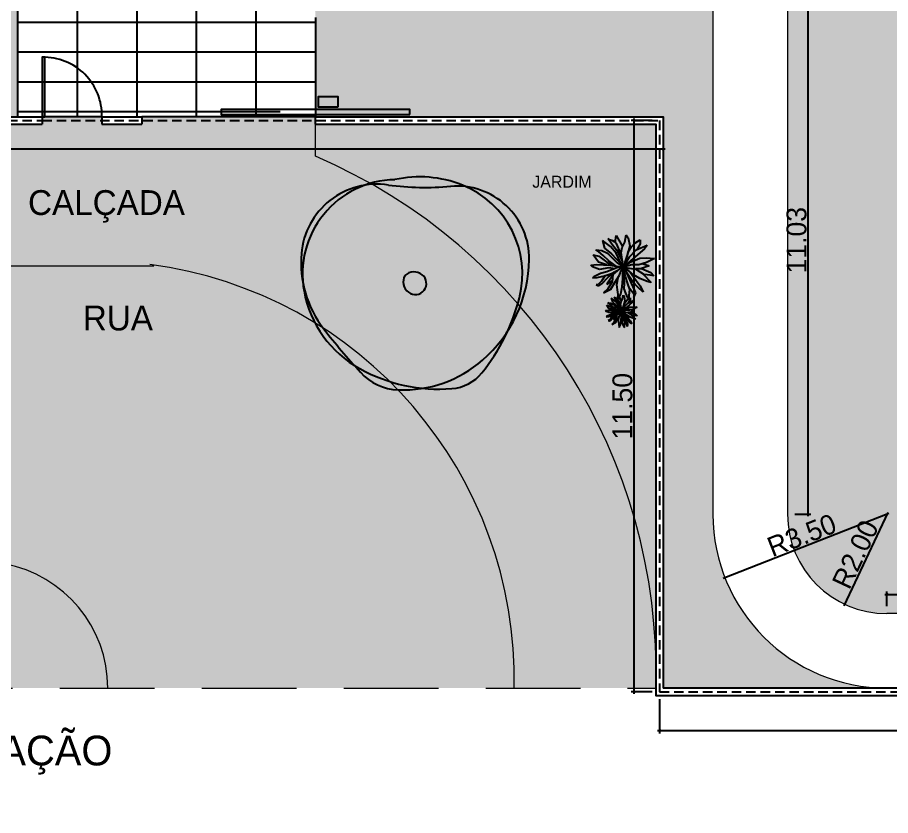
# Model space of a CAD drawing. Header units: feet. Extents: x 1734 to 1931, y 883 to 1088.
# Drawn here: x 1755.44 to 1773.02, y 960.06 to 976.12 of the extents above; entities that cross this region are included whole.
import ezdxf

# ---------------------------------------------------------------- set-up
doc = ezdxf.new("R2010")
doc.units = ezdxf.units.FT
doc.header["$LTSCALE"] = 0.3
doc.header["$MEASUREMENT"] = 0
doc.header["$PDMODE"] = 32
doc.header["$PDSIZE"] = 0.1
doc.linetypes.add('DASHED2', pattern=[0.375, 0.25, -0.125])
doc.linetypes.add('HIDDEN', pattern=[9.525, 6.35, -3.175])
doc.layers.get('0').update_dxf_attribs({"linetype": 'CONTINUOUS'})
doc.layers.get('Defpoints').update_dxf_attribs({"linetype": 'CONTINUOUS'})
for name, color, linetype in [('03', 96, 'CONTINUOUS'), ('1', 1, 'CONTINUOUS'), ('2', 44, 'CONTINUOUS'), ('3', 3, 'CONTINUOUS'), ('Cotas', 1, 'CONTINUOUS'), ('demolição', 140, 'DASHED2'), ('LOTE', 5, 'CONTINUOUS'), ('projecao', 8, 'HIDDEN'), ('Texto', 44, 'CONTINUOUS')]:
    doc.layers.add(name, color=color, linetype=linetype)
doc.styles.add('style1', font='GOTHIC.TTF')
doc.dimstyles.new('ESC-100', dxfattribs={"dimtxt": 0.16, "dimasz": 0.04, "dimexe": 0.06, "dimexo": 0.15, "dimgap": 0.02, "dimtad": 1, "dimzin": 4, "dimdsep": 46, "dimtxsty": 'style1', "dimblk": 'OBLIQUE', "dimcen": 0.01, "dimdle": 0.04, "dimclrd": 14, "dimclre": 14, "dimclrt": 2, "dimazin": 0, "dimtfac": 1, "dimtix": 1, "dimtmove": 2, "dimatfit": 0, "dimldrblk": 'OPEN90', "dimfxl": 1, "dimtolj": 1, "dimtzin": 4, "dimlwd": -1, "dimlwe": -1, "dimarcsym": 0})

# ---------------------------------------------------------------- blocks, each defined once
blk = doc.blocks.new('2D-VEG2')
at = {"layer": '1', "color": 78}
for p, q in [((-0.414, 1.38), (-0.519, 1.424)), ((-0.519, 1.424), (-0.467, 1.142)), ((-0.198, 1.092), (-0.414, 1.38)), ((-0.005, 1.105), (0.047, 1.449)), ((0.047, 1.449), (0.076, 1.524)), ((0.076, 1.524), (0.123, 1.305)), ((0.123, 1.305), (0.147, 0.948)), ((0.351, 1.167), (0.45, 1.349)), ((0.45, 1.349), (0.444, 1.455)), ((0.444, 1.455), (0.515, 1.349)), ((0.515, 1.349), (0.48, 1.18)), ((0.783, 0.986), (0.9, 1.236)), ((0.9, 1.236), (0.83, 0.848)), ((-1.01, 0.886), (-1.139, 1.004)), ((-1.139, 1.004), (-1.033, 0.742)), ((-0.782, 0.742), (-1.01, 0.886)), ((-0.554, 1.048), (-0.952, 1.18)), ((-0.952, 1.18), (-0.811, 0.954)), ((-0.811, 0.954), (-0.432, 0.673)), ((-0.317, 0.716), (-0.554, 1.048)), ((-0.467, 1.142), (-0.268, 0.579)), ((-0.151, 0.66), (-0.198, 1.092)), ((0.006, 0.792), (-0.005, 1.105)), ((0.147, 0.948), (0.135, 0.61)), ((0.146, 0.917), (0.351, 1.167)), ((0.234, 0.579), (0.55, 0.954)), ((0.48, 1.18), (0.258, 0.817)), ((0.55, 0.954), (0.48, 0.673)), ((0.526, 0.698), (0.783, 0.986)), ((0.83, 0.848), (0.59, 0.585)), ((-1.471, 0.573), (-1.103, 0.579)), ((-1.092, 0.297), (-1.471, 0.573)), ((-1.103, 0.579), (-0.753, 0.341)), ((-1.033, 0.742), (-0.841, 0.523)), ((-0.841, 0.523), (-0.537, 0.36)), ((-0.473, 0.554), (-0.782, 0.742)), ((-0.137, 0.296), (-0.473, 0.554)), ((-0.432, 0.673), (-0.233, 0.491)), ((-0.268, 0.579), (0, 0)), ((-0.036, 0.403), (-0.151, 0.66)), ((-0.052, 0.26), (0.006, 0.792)), ((0.041, 0.203), (0.193, 0.56)), ((0.135, 0.61), (0.071, 0.273)), ((0.258, 0.817), (0.103, 0.45)), ((0.193, 0.56), (0.526, 0.698)), ((0.497, 0.466), (0.316, 0.266)), ((0.421, 0.383), (0.707, 0.535)), ((0.59, 0.585), (0.497, 0.466)), ((0.707, 0.535), (1.064, 0.598)), ((1.169, 0.466), (0.883, 0.303)), ((1.064, 0.598), (1.379, 0.635)), ((1.379, 0.635), (1.169, 0.466)), ((-1.218, 0.031), (-1.512, -0.116)), ((-1.407, 0.241), (-1.483, 0.285)), ((-1.483, 0.285), (-1.197, 0.203)), ((-1.308, 0.109), (-1.407, 0.241)), ((-1.179, -0.003), (-1.308, 0.109)), ((-1.197, 0.203), (-0.858, 0.072)), ((-0.712, 0.122), (-1.092, 0.297)), ((-0.858, 0.072), (-0.461, -0.016)), ((-0.753, 0.341), (-0.137, 0.036)), ((-0.204, 0.053), (-0.712, 0.122)), ((-0.537, 0.36), (-0.274, 0.216)), ((-0.473, -0.341), (0, 0)), ((0, 0), (-0.379, -0.429)), ((-0.362, -0.836), (0, 0)), ((0, 0), (-0.35, -0.053)), ((-0.274, 0.216), (0, 0)), ((0, 0), (-0.204, 0.053)), ((0, 0), (-0.128, -0.441)), ((0, 0), (-0.052, 0.26)), ((0, 0), (0.041, 0.203)), ((0.509, 0.172), (0, 0)), ((0.17, 0.166), (0, 0)), ((0, 0), (0.742, 0.166)), ((0.462, 0.016), (0, 0)), ((0.018, -0.429), (0, 0)), ((0, 0), (0.263, -0.541)), ((0.246, -0.203), (0, 0)), ((0.807, -0.241), (0, 0)), ((0.316, 0.266), (0.17, 0.166)), ((0.824, 0.009), (0.462, 0.016)), ((0.684, 0.235), (0.509, 0.172)), ((0.883, 0.303), (0.684, 0.235)), ((0.742, 0.166), (0.999, 0.26)), ((1.11, 0.003), (0.824, 0.009)), ((0.988, 0.006), (1.356, -0.122)), ((0.999, 0.26), (1.204, 0.247)), ((1.362, 0.109), (1.11, 0.003)), ((1.204, 0.247), (1.443, 0.21)), ((1.519, 0.172), (1.362, 0.109)), ((1.443, 0.21), (1.519, 0.172)), ((-1.512, -0.116), (-0.934, -0.254)), ((-0.607, -0.085), (-1.179, -0.003)), ((-0.882, -0.222), (-1.092, -0.416)), ((-0.683, -0.103), (-0.882, -0.222)), ((-0.864, -0.579), (-0.473, -0.341)), ((-0.35, -0.053), (-0.683, -0.103)), ((-0.461, -0.016), (-0.249, -0.04)), ((0.491, -0.36), (0.246, -0.203)), ((1.023, -0.185), (0.307, -0.092)), ((0.324, -0.253), (0.778, -0.41)), ((0.737, -0.604), (0.491, -0.36)), ((0.778, -0.41), (1.07, -0.51)), ((1.128, -0.404), (0.807, -0.241)), ((1.338, -0.228), (1.023, -0.185)), ((1.403, -0.573), (1.128, -0.404)), ((1.519, -0.078), (1.338, -0.228)), ((1.356, -0.122), (1.519, -0.078)), ((-1.092, -0.416), (-1.407, -0.573)), ((-1.407, -0.573), (-1.244, -0.623)), ((-1.244, -0.623), (-0.864, -0.579)), ((-0.782, -0.635), (-0.911, -0.848)), ((-0.587, -0.411), (-0.782, -0.635)), ((-0.601, -0.817), (-0.66, -1.374)), ((-0.379, -0.429), (-0.601, -0.817)), ((-0.128, -0.441), (-0.169, -0.873)), ((0.106, -0.736), (0.018, -0.429)), ((0.117, -1.117), (0.106, -0.736)), ((0.322, -0.804), (0.252, -0.529)), ((0.263, -0.541), (0.623, -0.844)), ((0.293, -1.192), (0.316, -0.804)), ((0.316, -0.804), (0.62, -1.167)), ((0.554, -0.786), (1.075, -1.055)), ((0.97, -0.892), (0.737, -0.604)), ((1.07, -0.51), (1.403, -0.573)), ((-0.911, -0.848), (-1.004, -1.13)), ((-1.004, -1.13), (-0.811, -1.073)), ((-0.811, -1.073), (-0.613, -0.873)), ((-0.66, -1.374), (-0.531, -1.205)), ((-0.531, -1.205), (-0.362, -0.836)), ((-0.169, -0.873), (-0.099, -1.161)), ((-0.099, -1.161), (0.041, -1.524)), ((0.041, -1.524), (0.117, -1.117)), ((0.117, -0.942), (0.293, -1.192)), ((0.62, -1.167), (0.813, -1.267)), ((0.737, -1.111), (0.623, -0.844)), ((0.813, -1.267), (0.737, -1.111)), ((1.075, -1.055), (0.97, -0.892))]:
    blk.add_line(p, q, dxfattribs=at)
blk = doc.blocks.new('Arvore_M')
at = {"color": 89, "true_color": 0x2e4b26}
for centre, radius, start, end in [((29.6, 148.2), 161.7, 100.4555, 151.0425), ((41.7, 154), 157.5, 85.3103, 127.4297), ((25, 173), 136.5, 1.1676, 100.4555), ((45.6, 202.1), 109.3, 351.1087, 85.3103), ((683.4, -654.4), 1189.6, 128.3098, 132.2959), ((-64.8, 167.9), 77.9, 132.2959, 177.6877), ((95.6, 111.7), 237.1, 151.0425, 184.4792), ((582.4, 131.8), 432.1, 172.9001, 184.8756), ((32.3, 164), 175, 177.6877, 221.0767), ((0.2, 139.7), 165.3, 338.1526, 12.6145), ((11.3, 146.3), 16.1, 142.6793, 321.6826), ((13.7, 144.5), 19.1, 61.2791, 142.6793), ((8.9, 148.2), 19.1, 321.6826, 43.0427), ((-79.4, 98), 61.6, 184.4792, 231.1587), ((47.5, 86.2), 104.7, 269.0752, 4.8756), ((25.1, 129.7), 138.5, 255.6085, 338.1526), ((62, 273.5), 287, 231.1587, 255.6085), ((49, 178.6), 197.2, 221.0767, 269.0752)]:
    blk.add_arc(centre, radius, start, end, dxfattribs=at)
blk = doc.blocks.new('_Oblique')
at = {"color": 0, "linetype": 'ByBlock', "lineweight": -2}
blk.add_line((-0.5, -0.5), (0.5, 0.5), dxfattribs=at)
blk = doc.blocks.new('*D284')
at = {"layer": 'Cotas', "color": 14, "transparency": 16777216}
blk.add_line((1772.979, 966.136), (1769.646, 964.83), dxfattribs=at)
at = {"layer": 'Defpoints', "color": 0, "transparency": 16777216}
for p in [(1772.942, 966.121), (1769.683, 964.844)]:
    blk.add_point(p, dxfattribs=at)
at = {"layer": 'Cotas', "color": 14, "transparency": 16777216, "xscale": 0.04, "yscale": 0.04, "zscale": 0.04, "rotation": 201.4030274428243}
blk.add_blockref('_Oblique', (1769.683, 964.844), dxfattribs=at)
at = {"layer": 'Cotas', "color": 2, "transparency": 16777216, "insert": (1771.229, 965.697), "char_height": 0.4, "attachment_point": 5, "rotation": 21.403, "style": 'style1'}
blk.add_mtext('\\A1;R3.50', dxfattribs=at)
blk = doc.blocks.new('_Open90')
at = {"color": 0, "linetype": 'ByBlock', "lineweight": -2}
for p, q in [((0, 0), (-1, 0)), ((-0.5, 0.5), (0, 0)), ((0, 0), (-0.5, -0.5))]:
    blk.add_line(p, q, dxfattribs=at)
blk = doc.blocks.new('*D285')
at = {"layer": 'Cotas', "color": 14, "transparency": 16777216}
blk.add_line((1772.959, 966.158), (1772.077, 964.274), dxfattribs=at)
at = {"layer": 'Defpoints', "color": 0, "transparency": 16777216}
for p in [(1772.942, 966.121), (1772.093, 964.31)]:
    blk.add_point(p, dxfattribs=at)
at = {"layer": 'Cotas', "color": 14, "transparency": 16777216, "xscale": 0.04, "yscale": 0.04, "zscale": 0.04, "rotation": 244.9007901747606}
blk.add_blockref('_Oblique', (1772.093, 964.31), dxfattribs=at)
at = {"layer": 'Cotas', "color": 2, "transparency": 16777216, "insert": (1772.309, 965.313), "char_height": 0.4, "attachment_point": 5, "rotation": 64.9008, "style": 'style1'}
blk.add_mtext('\\A1;R2.00', dxfattribs=at)
blk = doc.blocks.new('*D313')
at = {"layer": 'Cotas', "color": 14, "transparency": 16777216}
for p, q in [((1771.092, 977.152), (1771.415, 977.152)), ((1771.355, 966.081), (1771.355, 977.192)), ((1771.092, 966.121), (1771.415, 966.121))]:
    blk.add_line(p, q, dxfattribs=at)
at = {"layer": 'Defpoints', "color": 0, "transparency": 16777216}
for p in [(1770.942, 977.152), (1771.355, 977.152), (1770.942, 966.121)]:
    blk.add_point(p, dxfattribs=at)
at = {"layer": 'Cotas', "color": 14, "transparency": 16777216, "xscale": 0.04, "yscale": 0.04, "zscale": 0.04}
for p, rotation in [((1771.355, 977.152), 90), ((1771.355, 966.121), 270)]:
    blk.add_blockref('_Oblique', p, dxfattribs=dict(at, rotation=rotation))
at = {"layer": 'Cotas', "color": 2, "transparency": 16777216, "insert": (1771.125, 971.637), "char_height": 0.4, "attachment_point": 5, "rotation": 90, "style": 'style1'}
blk.add_mtext('\\A1;11.03', dxfattribs=at)
blk = doc.blocks.new('*D314')
at = {"layer": 'Cotas', "color": 14, "transparency": 16777216}
for p, q in [((1772.902, 964.506), (1789.982, 964.506)), ((1772.942, 964.271), (1772.942, 964.566)), ((1789.942, 964.271), (1789.942, 964.566))]:
    blk.add_line(p, q, dxfattribs=at)
at = {"layer": 'Defpoints', "color": 0, "transparency": 16777216}
for p in [(1789.942, 964.506), (1772.942, 964.121), (1789.942, 964.121)]:
    blk.add_point(p, dxfattribs=at)
at = {"layer": 'Cotas', "color": 14, "transparency": 16777216, "xscale": 0.04, "yscale": 0.04, "zscale": 0.04, "rotation": 180}
blk.add_blockref('_Oblique', (1772.942, 964.506), dxfattribs=at)
at = {"layer": 'Cotas', "color": 14, "transparency": 16777216, "xscale": 0.04, "yscale": 0.04, "zscale": 0.04}
blk.add_blockref('_Oblique', (1789.942, 964.506), dxfattribs=at)
at = {"layer": 'Cotas', "color": 2, "transparency": 16777216, "insert": (1781.442, 964.736), "char_height": 0.4, "attachment_point": 5, "style": 'style1'}
blk.add_mtext('\\A1;17.00', dxfattribs=at)
blk = doc.blocks.new('*D317')
at = {"layer": 'Cotas', "color": 14, "transparency": 16777216}
for p, q in [((1736.367, 973.896), (1736.367, 973.416)), ((1768.442, 973.896), (1768.442, 973.416)), ((1736.327, 973.476), (1768.482, 973.476))]:
    blk.add_line(p, q, dxfattribs=at)
at = {"layer": 'Defpoints', "color": 0, "transparency": 16777216}
for p in [(1736.367, 974.046), (1768.442, 974.046), (1768.442, 973.476)]:
    blk.add_point(p, dxfattribs=at)
at = {"layer": 'Cotas', "color": 14, "transparency": 16777216, "xscale": 0.04, "yscale": 0.04, "zscale": 0.04, "rotation": 180}
blk.add_blockref('_Oblique', (1736.367, 973.476), dxfattribs=at)
at = {"layer": 'Cotas', "color": 14, "transparency": 16777216, "xscale": 0.04, "yscale": 0.04, "zscale": 0.04}
blk.add_blockref('_Oblique', (1768.442, 973.476), dxfattribs=at)
at = {"layer": 'Cotas', "color": 2, "transparency": 16777216, "insert": (1752.404, 973.706), "char_height": 0.4, "attachment_point": 5, "style": 'style1'}
blk.add_mtext('\\A1;32.08', dxfattribs=at)
blk = doc.blocks.new('*D318')
at = {"layer": 'Cotas', "color": 14, "transparency": 16777216}
for p, q in [((1768.217, 974.046), (1767.792, 974.046)), ((1767.852, 974.086), (1767.852, 962.506)), ((1768.217, 962.546), (1767.792, 962.546))]:
    blk.add_line(p, q, dxfattribs=at)
at = {"layer": 'Defpoints', "color": 0, "transparency": 16777216}
for p in [(1768.367, 974.046), (1767.852, 962.546), (1768.367, 962.546)]:
    blk.add_point(p, dxfattribs=at)
at = {"layer": 'Cotas', "color": 14, "transparency": 16777216, "xscale": 0.04, "yscale": 0.04, "zscale": 0.04}
for p, rotation in [((1767.852, 974.046), 90), ((1767.852, 962.546), 270)]:
    blk.add_blockref('_Oblique', p, dxfattribs=dict(at, rotation=rotation))
at = {"layer": 'Cotas', "color": 2, "transparency": 16777216, "insert": (1767.621, 968.296), "char_height": 0.4, "attachment_point": 5, "rotation": 90, "style": 'style1'}
blk.add_mtext('\\A1;11.50', dxfattribs=at)
blk = doc.blocks.new('*D319')
at = {"layer": 'Cotas', "color": 14, "transparency": 16777216}
for p, q in [((1768.367, 962.396), (1768.367, 961.708)), ((1793.517, 962.396), (1793.517, 961.708)), ((1768.327, 961.768), (1793.557, 961.768))]:
    blk.add_line(p, q, dxfattribs=at)
at = {"layer": 'Defpoints', "color": 0, "transparency": 16777216}
for p in [(1768.367, 962.546), (1793.517, 962.546), (1793.517, 961.768)]:
    blk.add_point(p, dxfattribs=at)
at = {"layer": 'Cotas', "color": 14, "transparency": 16777216, "xscale": 0.04, "yscale": 0.04, "zscale": 0.04, "rotation": 180}
blk.add_blockref('_Oblique', (1768.367, 961.768), dxfattribs=at)
at = {"layer": 'Cotas', "color": 14, "transparency": 16777216, "xscale": 0.04, "yscale": 0.04, "zscale": 0.04}
blk.add_blockref('_Oblique', (1793.517, 961.768), dxfattribs=at)
at = {"layer": 'Cotas', "color": 2, "transparency": 16777216, "insert": (1780.942, 961.998), "char_height": 0.4, "attachment_point": 5, "style": 'style1'}
blk.add_mtext('\\A1;25.15', dxfattribs=at)

msp = doc.modelspace()

# ---------------------------------------------------------------- hatches: boundary and pattern name
at = {"linetype": 'Continuous', "true_color": 0xbdcb95}
h = msp.add_hatch(color=253, dxfattribs=at)
h.dxf.hatch_style = 1
h.paths.add_polyline_path([(1791.942, 1010.621, 0.414214), (1789.942, 1012.621), (1739.942, 1012.621, 0.414214), (1737.942, 1010.621), (1737.942, 991.621, 0.414214), (1739.942, 989.621), (1751.906, 989.621, -0.131652), (1753.656, 989.152), (1755.442, 988.121), (1765.294, 982.433), (1769.192, 980.183, -0.267949), (1770.942, 977.152), (1770.942, 966.121, 0.414214), (1772.942, 964.121), (1789.942, 964.121, 0.414214), (1791.942, 966.121)])
h.paths.add_polyline_path([(1768.892, 991.121), (1768.892, 988.271), (1765.742, 988.271), (1765.709, 990.07, -0.083534), (1764.519, 982.996), (1755.442, 988.237), (1755.442, 991.021), (1765.688, 991.021, -0.011002), (1765.709, 990.07), (1765.742, 991.121), (1755.442, 991.121), (1755.442, 994.921), (1748.442, 994.921), (1748.442, 991.121), (1741.442, 991.121), (1741.442, 995.421), (1740.542, 995.421), (1740.542, 1002.421), (1741.442, 1002.421), (1741.442, 1007.721), (1748.442, 1007.721), (1748.442, 1010.421), (1755.942, 1010.421), (1755.942, 1007.721), (1774.542, 1007.721), (1774.542, 1009.871), (1777.992, 1009.871), (1777.992, 1007.721), (1779.992, 1007.721), (1779.992, 991.121)], flags=16)
h.paths.add_polyline_path([(1768.529, 1009.331, 0.812596), (1762.744, 1008.321), (1762.744, 1007.821), (1762.593, 1007.821), (1762.593, 1008.321, -0.810376), (1768.66, 1009.406)], flags=16)
h.paths.add_polyline_path([(1762.497, 1007.87), (1762.497, 1008.259), (1762.152, 1008.259), (1762.152, 1007.87)], flags=24)
h.paths.add_polyline_path([(1762.497, 1007.57), (1762.497, 1007.959), (1762.152, 1007.959), (1762.152, 1007.57)], flags=8)
h.paths.add_polyline_path([(1768.897, 1008.28), (1768.897, 1008.792), (1768.552, 1008.792), (1768.552, 1008.28)], flags=24)
for points in [[(1752.906, 987.853, 0.131652), (1751.906, 988.121), (1739.942, 988.121, -0.414214), (1736.442, 991.621), (1736.442, 986.121), (1754.442, 986.121), (1754.442, 974.121), (1755.442, 974.121), (1755.442, 986.274), (1763.715, 981.497, 0.243495), (1761.442, 976.121), (1761.442, 974.121), (1768.442, 974.121), (1768.442, 962.621), (1772.942, 962.621, -0.414214), (1769.442, 966.121), (1769.442, 977.152, 0.267949), (1768.442, 978.884), (1763.809, 981.558), (1755.442, 986.389)], [(1768.292, 973.971), (1761.442, 973.971), (1761.442, 973.327, -0.292551), (1768.292, 963.24)]]:
    msp.add_hatch(color=253, dxfattribs=at).paths.add_polyline_path(points)
h = msp.add_hatch(color=253, dxfattribs=at)
h.dxf.hatch_style = 1
h.paths.add_polyline_path([(1755.18, 965.121), (1736.292, 965.121), (1736.292, 962.621), (1757.261, 962.621, 0.361741)])
at = {"layer": 'demolição', "linetype": 'Continuous'}
h = msp.add_hatch(color=255, dxfattribs=at)
h.dxf.hatch_style = 1
h.paths.add_polyline_path([(1761.442, 973.327), (1761.442, 973.971), (1761.442, 974.121), (1757.942, 974.121), (1757.942, 973.971), (1757.142, 973.971), (1757.142, 974.121), (1755.942, 974.121), (1755.942, 973.971), (1736.292, 973.971), (1736.292, 971.121), (1758.187, 971.121, -0.381321), (1765.441, 962.621), (1768.292, 962.621, 0.307445)])
h = msp.add_hatch(color=251, dxfattribs=at)
h.dxf.hatch_style = 1
h.paths.add_polyline_path([(1758.187, 971.121), (1736.292, 971.121), (1736.292, 965.121), (1755.18, 965.121, -0.361741), (1757.261, 962.621), (1765.441, 962.621, 0.381321)])

# ---------------------------------------------------------------- linework, layer by layer
at = {"layer": '1', "linetype": 'Continuous'}
for p, q in [((1755.442, 986.274), (1755.442, 974.121)), ((1761.442, 976.121), (1761.442, 974.121)), ((1757.142, 974.121), (1755.942, 974.121)), ((1761.442, 974.121), (1757.942, 974.121))]:
    msp.add_line(p, q, dxfattribs=at)
at = {"layer": '1', "color": 251, "linetype": 'Continuous'}
for p, q in [((1756.642, 985.581), (1756.642, 974.121)), ((1757.842, 984.888), (1757.842, 974.121)), ((1759.042, 984.195), (1759.042, 974.121)), ((1760.242, 983.503), (1760.242, 974.121)), ((1761.442, 976.021), (1755.442, 976.021)), ((1761.442, 975.421), (1755.442, 975.421)), ((1761.442, 974.821), (1755.442, 974.821)), ((1760.729, 974.221), (1755.442, 974.221))]:
    msp.add_line(p, q, dxfattribs=at)
at = {"layer": '1', "linetype": 'Continuous', "lineweight": 9}
for p, q in [((1769.442, 977.152), (1769.442, 966.121)), ((1770.942, 977.152), (1770.942, 966.121)), ((1789.942, 964.121), (1772.942, 964.121))]:
    msp.add_line(p, q, dxfattribs=at)
at = {"layer": '1', "linetype": 'Continuous'}
msp.add_arc((1755.967, 974.146), 1.175, 358.7811, 91.2189, dxfattribs=at)
at = {"layer": '1', "linetype": 'Continuous', "lineweight": 9}
for radius in [3.5, 2]:
    msp.add_arc((1772.942, 966.121), radius, 180, 270, dxfattribs=at)
at = {"layer": '2', "linetype": 'Continuous'}
for points in [[(1755.992, 974.121), (1755.992, 975.321), (1755.942, 975.321), (1755.942, 974.121)], [(1761.894, 974.321), (1761.894, 974.521), (1761.494, 974.521), (1761.494, 974.321)], [(1763.342, 974.171), (1763.342, 974.271), (1759.542, 974.271), (1759.542, 974.171)]]:
    msp.add_lwpolyline(points, close=True, dxfattribs=at)
at = {"layer": '3'}
for p, q in [((1755.942, 974.121), (1755.942, 973.971)), ((1757.142, 974.121), (1757.142, 973.971)), ((1757.942, 974.121), (1757.942, 973.971)), ((1761.442, 973.971), (1761.442, 974.121)), ((1793.442, 962.621), (1768.442, 962.621)), ((1793.442, 962.621), (1768.442, 962.621))]:
    msp.add_line(p, q, dxfattribs=at)
for points in [[(1780.442, 1014.271), (1736.292, 1014.271), (1736.292, 973.971), (1755.942, 973.971)], [(1761.442, 973.971), (1768.292, 973.971), (1768.292, 962.471), (1793.592, 962.471), (1793.592, 1014.271)], [(1736.442, 974.121), (1755.942, 974.121)], [(1736.442, 974.121), (1755.942, 974.121)], [(1736.442, 974.121), (1755.942, 974.121)], [(1757.142, 974.121), (1757.942, 974.121)], [(1757.142, 974.121), (1757.942, 974.121)], [(1757.142, 974.121), (1757.942, 974.121)], [(1757.142, 974.121), (1757.942, 974.121)], [(1757.142, 973.971), (1757.942, 973.971)], [(1761.442, 974.121), (1768.442, 974.121), (1768.442, 962.621)]]:
    msp.add_lwpolyline(points, dxfattribs=at)
at = {"layer": 'LOTE', "color": 1, "linetype": 'HIDDEN', "lineweight": 15}
msp.add_lwpolyline([(1736.292, 973.971), (1736.292, 962.621), (1768.292, 962.621)], dxfattribs=at)
at = {"layer": 'LOTE', "color": 1, "linetype": 'Continuous', "lineweight": 13}
msp.add_lwpolyline([(1768.292, 962.621, 0.307445), (1761.442, 973.327), (1761.442, 973.971)], format="xyb", dxfattribs=at)
at = {"layer": 'LOTE', "color": 1, "linetype": 'Continuous', "lineweight": 9}
msp.add_lwpolyline([(1736.292, 971.121), (1758.187, 971.121)], dxfattribs=at)
msp.add_lwpolyline([(1765.441, 962.621, 0.382992), (1758.105, 971.146)], format="xyb", dxfattribs=at)
msp.add_arc((1754.719, 962.621), 2.542, 0, 79.5485, dxfattribs=at)
at = {"layer": 'projecao', "ltscale": 0.1}
msp.add_lwpolyline([(1755.942, 974.046), (1768.367, 974.046), (1768.367, 962.546), (1793.517, 962.546), (1793.517, 1014.196), (1736.367, 1014.196), (1736.367, 974.046), (1755.942, 974.046)], dxfattribs=at)

# ---------------------------------------------------------------- block references
at = {"rotation": 106.564266017025}
for p, xscale, yscale, zscale in [((1767.633, 971.098), -0.428371909930536, 0.428371909930536, 0.428371909930536), ((1767.603, 970.204), -0.214185954965268, 0.214185954965268, 0.214185954965268)]:
    msp.add_blockref('2D-VEG2', p, dxfattribs=dict(at, xscale=xscale, yscale=yscale, zscale=zscale))
at = {"layer": '03', "color": 3, "xscale": 0.01391521947729757, "yscale": 0.01391521947729757, "zscale": 0.01391521947729757, "rotation": 90}
msp.add_blockref('Arvore_M', (1765.485, 970.609), dxfattribs=at)

# ---------------------------------------------------------------- texts
at = {"layer": 'Texto', "attachment_point": 1, "style": 'style1'}
for s, insert, char_height, width in [('\\pxqc;{\\H2.4x;JARDIM}', (1764.68, 972.934), 0.1, 3.44546), ('\\pi-0.00824;CALÇADA', (1755.663, 972.645), 0.5, 3.44546), ('\\pxqc;{\\C255;RUA}', (1755.741, 970.321), 0.5, 3.44546), ('\\pi10.7153;\\P\\P\\pi0.09355;{\\H6x;PLANTA DE COBERTURA, IMPLANTAÇÃO E LOCAÇÃO \\P\\pi9.67968;1/200}', (1736.439, 961.998), 0.1, 21.4306)]:
    msp.add_mtext(s, dxfattribs=dict(at, insert=insert, char_height=char_height, width=width))

# ---------------------------------------------------------------- dimensions: what is measured, and where the dimension line sits
at = {"layer": 'Cotas'}
for base, p1, p2, picture, middle in [((1771.355, 977.152), (1770.942, 966.121), (1770.942, 977.152), '*D313', (1771.125, 971.637)), ((1767.852, 962.546), (1768.367, 974.046), (1768.367, 962.546), '*D318', (1767.621, 968.296))]:
    dim = msp.add_linear_dim(base=base, p1=p1, p2=p2, angle=90, dimstyle='ESC-100', override={"dimtxt": 0.4}, dxfattribs=at)
    dim.commit()
    dim.dimension.update_dxf_attribs({"geometry": picture, "text_midpoint": middle})
for base, p1, p2, picture, middle in [((1768.44184657, 973.476383512), (1736.36684657, 974.046367994), (1768.44184657, 974.046367994), '*D317', (1752.40434657, 973.706444695)), ((1789.942, 964.506), (1772.942, 964.121), (1789.942, 964.121), '*D314', (1781.442, 964.736)), ((1793.517, 961.768), (1768.367, 962.546), (1793.517, 962.546), '*D319', (1780.942, 961.998))]:
    dim = msp.add_linear_dim(base=base, p1=p1, p2=p2, dimstyle='ESC-100', override={"dimtxt": 0.4}, dxfattribs=at)
    dim.commit()
    dim.dimension.update_dxf_attribs({"geometry": picture, "text_midpoint": middle})
for mpoint, picture, middle in [((1769.683, 964.844), '*D284', (1771.229, 965.697)), ((1772.093, 964.31), '*D285', (1772.309, 965.313))]:
    dim = msp.add_radius_dim(center=(1772.942, 966.121), mpoint=mpoint, dimstyle='ESC-100', override={"dimtxt": 0.4}, dxfattribs=at)
    dim.commit()
    dim.dimension.update_dxf_attribs({"geometry": picture, "text_midpoint": middle})

doc.saveas('drawing.dxf')
